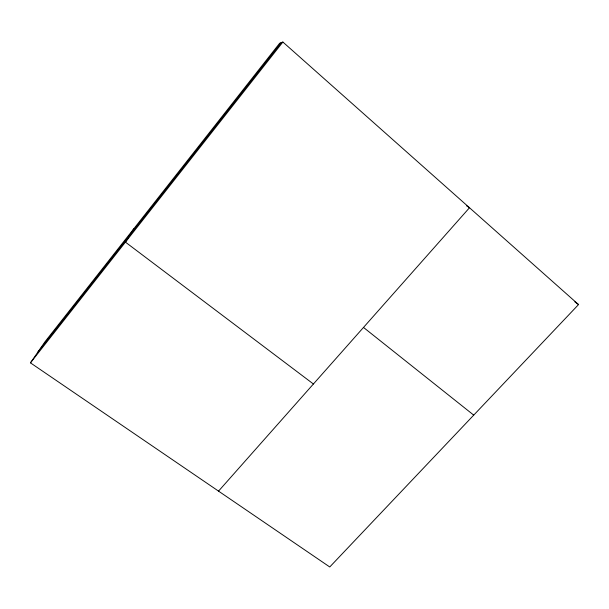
<?xml version="1.0" encoding="UTF-8"?>
<svg xmlns="http://www.w3.org/2000/svg" width="609" height="609" viewBox="0 0 609 609"><rect width="100%" height="100%" fill="white"/><g stroke="black" fill="none" stroke-linecap="round" stroke-linejoin="round"><path stroke-width="0.91" d="M133.752 228.855L125.431 242.131L313.407 383.997M30.45 362.85L45.081 341.649L279.66 43.247L282.873 42.029L578.55 304.569L329.751 566.971L30.45 362.85L282.873 42.029M38.024 351.873L281.206 42.66M218.54 491.128L469.501 207.738L466.448 205.743M574.866 301.874L578.55 304.569M363.497 327.436L473.726 415.117"/></g></svg>
